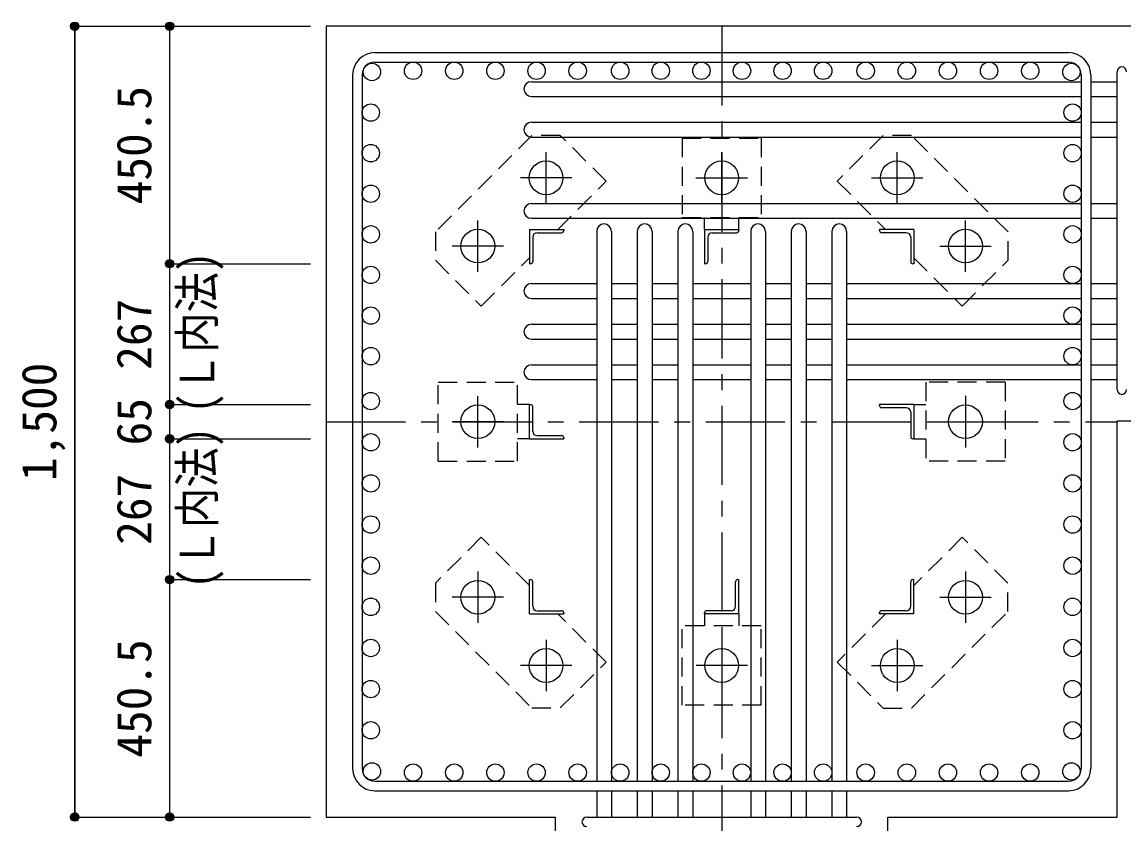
# Model space of a CAD drawing. Units: millimetres at full size, sheet at 1:30. Extents: x -5973 to 5954, y -4195 to 4201.
# Drawn here: x -775 to 1315, y 1693 to 3214 of the extents above; entities that cross this region are included whole.
import ezdxf
from ezdxf.enums import TextEntityAlignment as Align

# ---------------------------------------------------------------- set-up
doc = ezdxf.new("R2010")
doc.units = ezdxf.units.MM
doc.header["$LTSCALE"] = 30
doc.header["$PDMODE"] = 32
doc.header["$PDSIZE"] = 15
doc.linetypes.add('CHAIN1', pattern=[8, 5, -1, 1, -1])
doc.linetypes.add('DASHED1', pattern=[1.8, 1.2, -0.6])
for name, color, linetype in [('0-1_躯体線', 2, 'Continuous'), ('0-2_アンカーボルト', 4, 'CHAIN1'), ('0-3_立上り筋', 3, 'Continuous'), ('0-4_フープ筋', 7, 'Continuous'), ('0-5_基礎梁筋', 7, 'Continuous'), ('0-6_スタラップ筋', 7, 'Continuous'), ('0-7_文字', 4, 'Continuous'), ('0-9_プレート', 4, 'DASHED1'), ('0-A_アングル', 4, 'Continuous'), ('0-D_寸法', 4, 'Continuous')]:
    doc.layers.add(name, color=color, linetype=linetype)
doc.styles.add('ＭＳ ゴシック', font='')
doc.styles.get('ＭＳ ゴシック').set_extended_font_data('MS Gothic')

msp = doc.modelspace()

# ---------------------------------------------------------------- linework, layer by layer
at = {"layer": '0-1_躯体線'}
for p, q in [((1702.44, 3206.03), (-197.56, 3206.03)), ((-197.56, 3206.03), (-197.56, 1706.03)), ((1302.44, 2457.83), (1702.44, 2457.83)), ((1302.44, 1706.03), (1302.44, 2457.83)), ((-197.56, 1706.03), (237.44, 1706.03)), ((237.44, 1306.03), (237.44, 1706.03)), ((867.44, 1306.03), (867.44, 1706.03)), ((867.44, 1706.03), (1302.44, 1706.03))]:
    msp.add_line(p, q, dxfattribs=at)
at = {"layer": '0-2_アンカーボルト'}
for p, q in [((219.44, 2869.73), (219.44, 2967.23)), ((552.44, 2869.83), (552.44, 2967.33)), ((885.44, 2869.83), (885.44, 2967.33)), ((268.14, 2918.53), (170.64, 2918.53)), ((503.64, 2918.53), (601.14, 2918.53)), ((836.64, 2918.53), (934.14, 2918.53)), ((89.94, 2740.23), (89.94, 2837.73)), ((1014.94, 2740.33), (1014.94, 2837.83)), ((138.64, 2789.03), (41.14, 2789.03)), ((966.14, 2789.03), (1063.64, 2789.03)), ((89.94, 2407.23), (89.94, 2504.73)), ((1014.94, 2504.83), (1014.94, 2407.33)), ((138.64, 2456.03), (41.14, 2456.03)), ((966.24, 2456.03), (1063.74, 2456.03)), ((89.94, 2171.73), (89.94, 2074.23)), ((1014.94, 2171.83), (1014.94, 2074.33)), ((138.74, 2123.03), (41.24, 2123.03)), ((966.24, 2123.03), (1063.74, 2123.03)), ((219.44, 2042.23), (219.44, 1944.73)), ((552.44, 2042.23), (552.44, 1944.73)), ((885.44, 2042.33), (885.44, 1944.83)), ((268.24, 1993.53), (170.74, 1993.53)), ((601.24, 1993.53), (503.74, 1993.53)), ((836.74, 1993.53), (934.24, 1993.53))]:
    msp.add_line(p, q, dxfattribs=at)
at = {"layer": '0-2_アンカーボルト', "color": 3, "linetype": 'Continuous'}
for centre in [(219.44, 2918.53), (552.44, 2918.53), (885.44, 2918.53), (89.94, 2789.03), (1014.94, 2789.03), (89.94, 2456.03), (1014.94, 2456.03), (89.94, 2123.03), (1014.94, 2123.03), (219.44, 1993.53), (552.44, 1993.53), (885.44, 1993.53)]:
    msp.add_circle(centre, 32, dxfattribs=at)
at = {"layer": '0-3_立上り筋'}
for centre in [(-110.87, 3119.33), (-32.83, 3121.53), (45.2, 3121.53), (123.24, 3121.53), (201.28, 3121.53), (279.31, 3121.53), (359.94, 3121.53), (436.94, 3121.53), (513.94, 3121.53), (590.94, 3121.53), (667.94, 3121.53), (744.94, 3121.53), (825.56, 3121.53), (903.6, 3121.53), (981.63, 3121.53), (1059.67, 3121.53), (1137.7, 3121.53), (1215.74, 3119.33), (-113.06, 3042.33), (1217.94, 3042.33), (-113.06, 2965.33), (1217.94, 2965.33), (-113.06, 2888.33), (1217.94, 2888.33), (-113.06, 2811.33), (1217.94, 2811.33), (-113.06, 2734.33), (1217.94, 2734.33), (-113.06, 2657.33), (1217.94, 2657.33), (-113.06, 2580.33), (1217.94, 2580.33), (-113.06, 2495.05), (1217.94, 2495.05), (-113.06, 2417.01), (1217.94, 2417.01), (-113.06, 2338.98), (1217.94, 2338.98), (-113.06, 2260.94), (1217.94, 2260.94), (-113.06, 2182.91), (1217.94, 2182.91), (-113.06, 2104.87), (1217.94, 2104.87), (-113.06, 2026.83), (1217.94, 2026.83), (-113.06, 1948.8), (1217.94, 1948.8), (-113.06, 1870.76), (1217.94, 1870.76), (-110.87, 1792.73), (-32.83, 1790.53), (45.2, 1790.53), (123.24, 1790.53), (201.28, 1790.53), (279.31, 1790.53), (359.94, 1790.53), (436.94, 1790.53), (513.94, 1790.53), (590.94, 1790.53), (667.94, 1790.53), (744.94, 1790.53), (825.56, 1790.53), (903.6, 1790.53), (981.63, 1790.53), (1059.67, 1790.53), (1137.7, 1790.53), (1215.74, 1792.73)]:
    msp.add_circle(centre, 16.5, dxfattribs=at)
at = {"layer": '0-4_フープ筋'}
for p, q in [((-105.56, 3156.03), (1210.44, 3156.03)), ((-105.56, 3138.03), (1210.44, 3138.03)), ((-147.56, 3114.03), (-147.56, 1798.03)), ((-129.56, 3114.03), (-129.56, 1798.03)), ((1234.44, 3114.03), (1234.44, 1798.03)), ((1252.44, 3114.03), (1252.44, 1798.03)), ((-105.56, 1774.03), (1210.44, 1774.03)), ((-105.56, 1756.03), (1210.44, 1756.03))]:
    msp.add_line(p, q, dxfattribs=at)
for centre, radius, start, end in [((-105.56, 3114.03), 42, 90, 180), ((1210.44, 3114.03), 42, 0, 90), ((-105.56, 3114.03), 24, 90, 180), ((1210.44, 3114.03), 24, 0, 90), ((-105.56, 1798.03), 42, 180, 270), ((-105.56, 1798.03), 24, 180, 270), ((1210.44, 1798.03), 42, 270, 0), ((1210.44, 1798.03), 24, 270, 0)]:
    msp.add_arc(centre, radius, start, end, dxfattribs=at)
at = {"layer": '0-5_基礎梁筋'}
for p, q in [((191.44, 3100.83), (1234.44, 3100.83)), ((1252.44, 3100.83), (1302.44, 3100.83)), ((191.44, 3072.83), (1234.44, 3072.83)), ((1252.44, 3072.83), (1302.44, 3072.83)), ((191.44, 3023.83), (1234.44, 3023.83)), ((1252.44, 3023.83), (1302.44, 3023.83)), ((191.44, 2995.83), (1234.44, 2995.83)), ((1252.44, 2995.83), (1302.44, 2995.83)), ((191.44, 2869.83), (1234.44, 2869.83)), ((1252.44, 2869.83), (1302.44, 2869.83)), ((191.44, 2841.83), (1234.44, 2841.83)), ((1252.44, 2841.83), (1302.44, 2841.83)), ((315.44, 2817.03), (315.44, 1774.03)), ((343.44, 2817.03), (343.44, 1774.03)), ((392.44, 2817.03), (392.44, 1774.03)), ((420.44, 2817.03), (420.44, 1774.03)), ((469.44, 2817.03), (469.44, 1774.03)), ((497.44, 2817.03), (497.44, 1774.03)), ((607.44, 2817.03), (607.44, 1774.03)), ((635.44, 2817.03), (635.44, 1774.03)), ((684.44, 2817.03), (684.44, 1774.03)), ((712.44, 2817.03), (712.44, 1774.03)), ((761.44, 2817.03), (761.44, 1774.03)), ((789.44, 2817.03), (789.44, 1774.03)), ((191.44, 2717.83), (315.44, 2717.83)), ((343.44, 2717.83), (392.44, 2717.83)), ((420.44, 2717.83), (469.44, 2717.83)), ((497.44, 2717.83), (607.44, 2717.83)), ((635.44, 2717.83), (684.44, 2717.83)), ((712.44, 2717.83), (761.44, 2717.83)), ((789.44, 2717.83), (1234.44, 2717.83)), ((1252.44, 2717.83), (1302.44, 2717.83)), ((191.44, 2689.83), (315.44, 2689.83)), ((343.44, 2689.83), (392.44, 2689.83)), ((420.44, 2689.83), (469.44, 2689.83)), ((497.44, 2689.83), (607.44, 2689.83)), ((635.44, 2689.83), (684.44, 2689.83)), ((712.44, 2689.83), (761.44, 2689.83)), ((789.44, 2689.83), (1234.44, 2689.83)), ((1252.44, 2689.83), (1302.44, 2689.83)), ((191.44, 2640.83), (315.44, 2640.83)), ((343.44, 2640.83), (392.44, 2640.83)), ((420.44, 2640.83), (469.44, 2640.83)), ((497.44, 2640.83), (607.44, 2640.83)), ((635.44, 2640.83), (684.44, 2640.83)), ((712.44, 2640.83), (761.44, 2640.83)), ((789.44, 2640.83), (1234.44, 2640.83)), ((1252.44, 2640.83), (1302.44, 2640.83)), ((191.44, 2612.83), (315.44, 2612.83)), ((343.44, 2612.83), (392.44, 2612.83)), ((420.44, 2612.83), (469.44, 2612.83)), ((497.44, 2612.83), (607.44, 2612.83)), ((635.44, 2612.83), (684.44, 2612.83)), ((712.44, 2612.83), (761.44, 2612.83)), ((789.44, 2612.83), (1234.44, 2612.83)), ((1252.44, 2612.83), (1302.44, 2612.83)), ((191.44, 2563.83), (315.44, 2563.83)), ((343.44, 2563.83), (392.44, 2563.83)), ((420.44, 2563.83), (469.44, 2563.83)), ((497.44, 2563.83), (607.44, 2563.83)), ((635.44, 2563.83), (684.44, 2563.83)), ((712.44, 2563.83), (761.44, 2563.83)), ((789.44, 2563.83), (1234.44, 2563.83)), ((1252.44, 2563.83), (1302.44, 2563.83)), ((191.44, 2535.83), (315.44, 2535.83)), ((343.44, 2535.83), (392.44, 2535.83)), ((420.44, 2535.83), (469.44, 2535.83)), ((497.44, 2535.83), (607.44, 2535.83)), ((635.44, 2535.83), (684.44, 2535.83)), ((712.44, 2535.83), (761.44, 2535.83)), ((789.44, 2535.83), (1234.44, 2535.83)), ((1252.44, 2535.83), (1302.44, 2535.83)), ((315.44, 1756.03), (315.44, 1706.03)), ((343.44, 1756.03), (343.44, 1706.03)), ((392.44, 1756.03), (392.44, 1706.03)), ((420.44, 1756.03), (420.44, 1706.03)), ((469.44, 1756.03), (469.44, 1706.03)), ((497.44, 1756.03), (497.44, 1706.03)), ((607.44, 1756.03), (607.44, 1706.03)), ((635.44, 1756.03), (635.44, 1706.03)), ((684.44, 1756.03), (684.44, 1706.03)), ((712.44, 1756.03), (712.44, 1706.03)), ((761.44, 1756.03), (761.44, 1706.03)), ((789.44, 1756.03), (789.44, 1706.03))]:
    msp.add_line(p, q, dxfattribs=at)
for centre, start, end in [((191.44, 3086.83), 90, 270), ((191.44, 3009.83), 90, 270), ((191.44, 2855.83), 90, 270), ((329.44, 2817.03), 0, 180), ((406.44, 2817.03), 0, 180), ((483.44, 2817.03), 0, 180), ((621.44, 2817.03), 0, 180), ((698.44, 2817.03), 0, 180), ((775.44, 2817.03), 0, 180), ((191.44, 2703.83), 90, 270), ((191.44, 2626.83), 90, 270), ((191.44, 2549.83), 90, 270)]:
    msp.add_arc(centre, 14, start, end, dxfattribs=at)
at = {"layer": '0-6_スタラップ筋'}
for p, q in [((1302.44, 2516.83), (1302.44, 3119.83)), ((296.44, 1706.03), (808.44, 1706.03))]:
    msp.add_line(p, q, dxfattribs=at)
for centre, start, end in [((1311.44, 3119.83), 0, 180), ((1311.44, 2516.83), 180, 0), ((296.44, 1697.03), 90, 270), ((808.44, 1697.03), 270, 90)]:
    msp.add_arc(centre, 9, start, end, dxfattribs=at)
at = {"layer": '0-9_プレート'}
for p, q in [((477.44, 2993.53), (627.44, 2993.53)), ((477.44, 2993.53), (477.44, 2843.53)), ((627.44, 2993.53), (627.44, 2843.53)), ((241.64, 2820.53), (333.24, 2912.13)), ((477.44, 2843.53), (627.44, 2843.53)), ((519.94, 2820.53), (519.94, 2843.53)), ((584.94, 2820.53), (584.94, 2843.53)), ((916.94, 2766.83), (1008.54, 2675.23)), ((14.94, 2381.03), (14.94, 2531.03)), ((14.94, 2531.03), (164.94, 2531.03)), ((164.94, 2381.03), (164.94, 2531.03)), ((939.94, 2531.03), (939.94, 2381.03)), ((1089.94, 2531.03), (939.94, 2531.03)), ((1089.94, 2531.03), (1089.94, 2381.03)), ((187.94, 2488.53), (164.94, 2488.53)), ((916.94, 2488.53), (939.94, 2488.53)), ((187.94, 2423.53), (164.94, 2423.53)), ((916.94, 2423.53), (939.94, 2423.53)), ((14.94, 2381.03), (164.94, 2381.03)), ((1089.94, 2381.03), (939.94, 2381.03)), ((187.94, 2145.23), (96.34, 2236.83)), ((519.94, 2091.53), (519.94, 2068.53)), ((584.94, 2091.53), (584.94, 2068.53)), ((863.24, 2091.53), (771.64, 1999.93)), ((627.44, 2068.53), (477.44, 2068.53)), ((477.44, 1918.53), (477.44, 2068.53)), ((627.44, 1918.53), (627.44, 2068.53)), ((627.44, 1918.53), (477.44, 1918.53))]:
    msp.add_line(p, q, dxfattribs=at)
for points in [[(333.24, 2912.13), (246.24, 2999.13), (192.54, 2999.13), (9.44, 2815.93), (9.44, 2762.23), (96.34, 2675.23), (187.94, 2766.83)], [(1008.54, 2675.23), (1095.54, 2762.23), (1095.54, 2815.93), (912.34, 2999.03), (858.64, 2999.03), (771.64, 2912.13), (863.24, 2820.53)], [(96.34, 2236.83), (9.34, 2149.83), (9.34, 2096.13), (192.54, 1913.03), (246.24, 1913.03), (333.24, 1999.93), (241.64, 2091.53)], [(771.64, 1999.93), (858.64, 1912.93), (912.34, 1912.93), (1095.44, 2096.13), (1095.44, 2149.83), (1008.54, 2236.83), (916.94, 2145.23)]]:
    msp.add_lwpolyline(points, dxfattribs=at)
at = {"layer": '0-A_アングル'}
for p, q in [((187.94, 2820.53), (252.94, 2820.53)), ((187.94, 2820.53), (187.94, 2755.53)), ((193.94, 2806.03), (193.94, 2759.53)), ((202.44, 2814.53), (248.94, 2814.53)), ((252.94, 2820.53), (252.94, 2818.53)), ((519.94, 2820.53), (584.94, 2820.53)), ((519.94, 2820.53), (519.94, 2755.53)), ((525.94, 2806.03), (525.94, 2759.53)), ((534.44, 2814.53), (580.94, 2814.53)), ((584.94, 2820.53), (584.94, 2818.53)), ((916.94, 2820.53), (851.94, 2820.53)), ((851.94, 2818.53), (851.94, 2820.53)), ((902.44, 2814.53), (855.94, 2814.53)), ((910.94, 2806.03), (910.94, 2759.53)), ((916.94, 2820.53), (916.94, 2755.53)), ((189.94, 2755.53), (187.94, 2755.53)), ((521.94, 2755.53), (519.94, 2755.53)), ((916.94, 2755.53), (914.94, 2755.53)), ((187.94, 2488.53), (189.94, 2488.53)), ((187.94, 2423.53), (187.94, 2488.53)), ((916.94, 2488.53), (851.94, 2488.53)), ((851.94, 2486.53), (851.94, 2488.53)), ((916.94, 2488.53), (916.94, 2423.53)), ((193.94, 2438.03), (193.94, 2484.53)), ((902.44, 2482.53), (855.94, 2482.53)), ((910.94, 2474.03), (910.94, 2427.53)), ((202.44, 2429.53), (248.94, 2429.53)), ((252.94, 2425.53), (252.94, 2423.53)), ((187.94, 2423.53), (252.94, 2423.53)), ((916.94, 2423.53), (914.94, 2423.53)), ((187.94, 2156.53), (189.94, 2156.53)), ((187.94, 2091.53), (187.94, 2156.53)), ((582.94, 2156.53), (584.94, 2156.53)), ((584.94, 2091.53), (584.94, 2156.53)), ((914.94, 2156.53), (916.94, 2156.53)), ((916.94, 2091.53), (916.94, 2156.53)), ((193.94, 2106.03), (193.94, 2152.53)), ((578.94, 2106.03), (578.94, 2152.53)), ((910.94, 2106.03), (910.94, 2152.53)), ((187.94, 2091.53), (252.94, 2091.53)), ((202.44, 2097.53), (248.94, 2097.53)), ((252.94, 2093.53), (252.94, 2091.53)), ((519.94, 2091.53), (519.94, 2093.53)), ((584.94, 2091.53), (519.94, 2091.53)), ((570.44, 2097.53), (523.94, 2097.53)), ((851.94, 2091.53), (851.94, 2093.53)), ((916.94, 2091.53), (851.94, 2091.53)), ((902.44, 2097.53), (855.94, 2097.53))]:
    msp.add_line(p, q, dxfattribs=at)
for centre, radius, start, end in [((202.44, 2806.03), 8.5, 90, 180), ((248.94, 2818.53), 4, 270, 0), ((534.44, 2806.03), 8.5, 90, 180), ((580.94, 2818.53), 4, 270, 0), ((855.94, 2818.53), 4, 180, 270), ((902.44, 2806.03), 8.5, 0, 90), ((189.94, 2759.53), 4, 270, 0), ((521.94, 2759.53), 4, 270, 0), ((914.94, 2759.53), 4, 180, 270), ((189.94, 2484.53), 4, 0, 90), ((855.94, 2486.53), 4, 180, 270), ((902.44, 2474.03), 8.5, 0, 90), ((202.44, 2438.03), 8.5, 180, 270), ((248.94, 2425.53), 4, 0, 90), ((914.94, 2427.53), 4, 180, 270), ((189.94, 2152.53), 4, 0, 90), ((582.94, 2152.53), 4, 90, 180), ((914.94, 2152.53), 4, 90, 180), ((202.44, 2106.03), 8.5, 180, 270), ((248.94, 2093.53), 4, 0, 90), ((523.94, 2093.53), 4, 90, 180), ((570.44, 2106.03), 8.5, 270, 0), ((855.94, 2093.53), 4, 90, 180), ((902.44, 2106.03), 8.5, 270, 0)]:
    msp.add_arc(centre, radius, start, end, dxfattribs=at)
at = {"layer": '0-D_寸法'}
for p, q in [((-674.6, 3206.03), (-494.6, 3206.03)), ((-674.6, 3206.03), (-494.6, 3206.03)), ((-674.6, 1706.03), (-674.6, 3206.03)), ((-674.6, 3206.03), (-674.6, 1706.03)), ((-494.6, 3206.03), (-494.6, 2755.53)), ((-494.6, 3206.03), (-227.56, 3206.03)), ((-494.6, 2755.53), (-227.56, 2755.53)), ((-494.6, 2755.53), (-494.6, 2488.53)), ((-494.6, 2488.53), (-227.56, 2488.53)), ((-494.6, 2488.53), (-494.6, 2423.53)), ((-494.6, 2423.53), (-227.56, 2423.53)), ((-494.6, 2423.53), (-494.6, 2156.53)), ((-494.6, 2156.53), (-227.56, 2156.53)), ((-494.6, 2156.53), (-494.6, 1706.03)), ((-674.6, 1706.03), (-494.6, 1706.03)), ((-494.6, 1706.03), (-227.56, 1706.03)), ((-494.6, 1706.03), (-227.56, 1706.03))]:
    msp.add_line(p, q, dxfattribs=at)
at = {"layer": '0-D_寸法', "linetype": 'CHAIN1'}
for p, q in [((552.44, 3206.03), (552.44, 1306.03)), ((-197.56, 2456.03), (1302.44, 2456.03))]:
    msp.add_line(p, q, dxfattribs=at)
at = {"layer": '0-D_寸法'}
for centre, radius in [((-674.6, 3206.03), 8), ((-674.6, 3206.03), 7.2), ((-674.6, 3206.03), 6.4), ((-674.6, 3206.03), 5.6), ((-674.6, 3206.03), 4.8), ((-674.6, 3206.03), 4), ((-674.6, 3206.03), 3.2), ((-674.6, 3206.03), 2.4), ((-674.6, 3206.03), 1.6), ((-674.6, 3206.03), 0.8), ((-494.6, 3206.03), 8), ((-494.6, 3206.03), 7.2), ((-494.6, 3206.03), 6.4), ((-494.6, 3206.03), 5.6), ((-494.6, 3206.03), 4.8), ((-494.6, 3206.03), 4), ((-494.6, 3206.03), 3.2), ((-494.6, 3206.03), 2.4), ((-494.6, 3206.03), 1.6), ((-494.6, 3206.03), 0.8), ((-494.6, 2755.53), 8), ((-494.6, 2755.53), 7.2), ((-494.6, 2755.53), 6.4), ((-494.6, 2755.53), 5.6), ((-494.6, 2755.53), 4.8), ((-494.6, 2755.53), 4), ((-494.6, 2755.53), 3.2), ((-494.6, 2755.53), 2.4), ((-494.6, 2755.53), 1.6), ((-494.6, 2755.53), 0.8), ((-494.6, 2488.53), 8), ((-494.6, 2488.53), 7.2), ((-494.6, 2488.53), 6.4), ((-494.6, 2488.53), 5.6), ((-494.6, 2488.53), 4.8), ((-494.6, 2488.53), 4), ((-494.6, 2488.53), 3.2), ((-494.6, 2488.53), 2.4), ((-494.6, 2488.53), 1.6), ((-494.6, 2488.53), 0.8), ((-494.6, 2423.53), 8), ((-494.6, 2423.53), 7.2), ((-494.6, 2423.53), 6.4), ((-494.6, 2423.53), 5.6), ((-494.6, 2423.53), 4.8), ((-494.6, 2423.53), 4), ((-494.6, 2423.53), 3.2), ((-494.6, 2423.53), 2.4), ((-494.6, 2423.53), 1.6), ((-494.6, 2423.53), 0.8), ((-494.6, 2156.53), 8), ((-494.6, 2156.53), 7.2), ((-494.6, 2156.53), 6.4), ((-494.6, 2156.53), 5.6), ((-494.6, 2156.53), 4.8), ((-494.6, 2156.53), 4), ((-494.6, 2156.53), 3.2), ((-494.6, 2156.53), 2.4), ((-494.6, 2156.53), 1.6), ((-494.6, 2156.53), 0.8), ((-674.6, 1706.03), 8), ((-494.6, 1706.03), 8), ((-674.6, 1706.03), 7.2), ((-674.6, 1706.03), 6.4), ((-674.6, 1706.03), 5.6), ((-674.6, 1706.03), 4.8), ((-674.6, 1706.03), 4), ((-674.6, 1706.03), 3.2), ((-674.6, 1706.03), 2.4), ((-674.6, 1706.03), 1.6), ((-674.6, 1706.03), 0.8), ((-494.6, 1706.03), 7.2), ((-494.6, 1706.03), 6.4), ((-494.6, 1706.03), 5.6), ((-494.6, 1706.03), 4.8), ((-494.6, 1706.03), 4), ((-494.6, 1706.03), 3.2), ((-494.6, 1706.03), 2.4), ((-494.6, 1706.03), 1.6), ((-494.6, 1706.03), 0.8)]:
    msp.add_circle(centre, radius, dxfattribs=at)
at = {"layer": '0-D_寸法', "color": 7}
for p in [(-674.6, 3206.03), (-494.6, 3206.03), (-494.6, 2755.53), (-494.6, 2488.53), (-494.6, 2423.53), (-494.6, 2156.53), (-674.6, 1706.03), (-494.6, 1706.03)]:
    msp.add_point(p, dxfattribs=at)

# ---------------------------------------------------------------- texts
at = {"layer": '0-7_文字', "style": 'ＭＳ ゴシック', "width": 0.85}
for p in [(-389.94, 2472.21), (-389.94, 2139.85)]:
    msp.add_text('(Ｌ内法)', height=65.98, rotation=90, dxfattribs=at).set_placement(p, align=Align.BOTTOM_LEFT)
at = {"layer": '0-D_寸法', "style": 'ＭＳ ゴシック'}
for s, p in [('450.5', (-509.6, 2868.28)), ('267', (-509.6, 2554.53)), ('1,500', (-689.6, 2343.53)), ('65', (-509.6, 2411.03)), ('267', (-509.6, 2222.53)), ('450.5', (-509.6, 1818.78))]:
    msp.add_text(s, height=65.98, rotation=90, dxfattribs=at).set_placement(p, align=Align.BOTTOM_LEFT)

doc.saveas('drawing.dxf')
